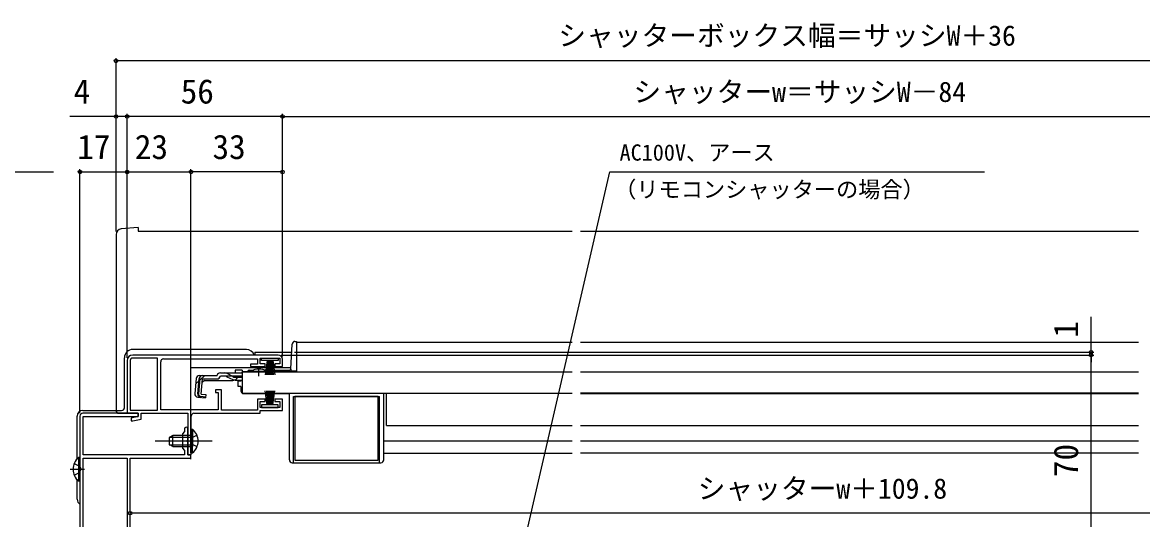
# Model space of a CAD drawing. Units: millimetres, scale not verified. Extents: x -525 to 525, y -783 to 778.
# Drawn here: x -276.8 to 127.1, y -484 to -304.8 of the extents above; entities that cross this region are included whole.
import ezdxf
from ezdxf.enums import TextEntityAlignment as Align

# ---------------------------------------------------------------- set-up
doc = ezdxf.new("R2010")
doc.units = ezdxf.units.MM
doc.header["$LTSCALE"] = 4
for name, color, linetype in [('0-2_YKK_11', 7, 'Continuous'), ('0-4_YKK_12', 2, 'Continuous'), ('0-5_YKK_13', 4, 'Continuous'), ('0-7_YKK_D', 6, 'Continuous')]:
    doc.layers.add(name, color=color, linetype=linetype)
doc.styles.add('ＭＳ ゴシック', font='')
doc.styles.get('ＭＳ ゴシック').set_extended_font_data('MS Gothic')

msp = doc.modelspace()

# ---------------------------------------------------------------- linework, layer by layer
at = {"layer": '0-2_YKK_11'}
msp.add_line((-184.5, -424.697), (-237, -424.697), dxfattribs=at)
for points in [[(-239, -426.697), (-239, -445.697), (-235, -445.697), (-235, -446.897), (-237.5, -447.397), (-237.5, -448.397), (-236.891, -448.397), (-234, -447.819), (-234, -445.697), (-217.1, -445.697), (-217.1, -460.697), (-215.9, -460.697), (-215.9, -456.155), (-216.02, -455.972), (-216.02, -455.422), (-215.9, -455.239), (-215.9, -446.697)], [(-237.9, -426.697), (-237.9, -444.597), (-228, -444.597)], [(-228, -444.597), (-228, -425.797), (-237, -425.797)], [(-214.9, -445.697), (-191, -445.697), (-191, -444.697), (-183, -444.697), (-183, -440.597), (-185.75, -440.597), (-185.75, -441.497), (-184, -441.497), (-184, -443.597), (-191, -443.597), (-191, -441.497), (-189.25, -441.497), (-189.25, -440.597), (-192, -440.597), (-192, -444.597), (-205, -444.597), (-205, -437.197), (-207.2, -437.197), (-207.2, -438.197), (-206.2, -438.197), (-206.2, -444.497), (-226.9, -444.497), (-226.9, -427.097)], [(-225.9, -426.097), (-192, -426.097), (-192, -427.997), (-194.5, -427.997), (-194.5, -428.797), (-189.25, -428.797), (-189.25, -427.897), (-191, -427.897), (-191, -425.797), (-184, -425.797), (-184, -427.897), (-185.75, -427.897), (-185.75, -428.797), (-183, -428.797), (-183, -426.197)], [(-256, -446.697), (-256, -551.697), (-276, -551.697), (-276, -553.697), (-275.3, -553.697), (-275.3, -552.897), (-263.7, -552.897), (-263.7, -553.697), (-263.3, -553.697), (-263, -553.397), (-262.7, -553.097), (-256.3, -553.097), (-256, -553.397), (-255.7, -553.697), (-254.8, -553.697), (-254.8, -549.697), (-235.9, -549.697)], [(-218.3, -451.297), (-218.3, -452.297), (-219.1, -453.097), (-219.1, -458.297), (-218.3, -459.097), (-218.3, -460.697), (-254.8, -460.697), (-254.8, -446.897), (-235, -446.897), (-235, -445.697), (-255, -445.697)], [(-235.9, -541.697), (-237.9, -541.697), (-237.9, -461.897), (-216, -461.897), (-216, -460.697), (-217.1, -460.697), (-217.1, -456.155), (-217.22, -455.972), (-217.22, -455.422), (-217.1, -455.239), (-217.1, -451.297)]]:
    msp.add_lwpolyline(points, dxfattribs=at)
msp.add_lwpolyline([(-239, -461.897), (-239, -548.497), (-254.8, -548.497), (-254.8, -461.897)], close=True, dxfattribs=at)
for centre, radius, start, end in [((-237, -426.697), 2, 90.00001, 179.99999), ((-237, -426.697), 0.9, 90.00001, 179.99999), ((-225.9, -427.097), 1, 90.00001, 179.99999), ((-184.5, -426.197), 1.5, 0.00001, 89.99999), ((-255, -446.697), 1, 90.00001, 179.99999), ((-214.9, -446.697), 1, 90.00001, 179.99999), ((-217.7, -451.297), 0.6, 359.99999, 180.00001)]:
    msp.add_arc(centre, radius, start, end, dxfattribs=at)
at = {"layer": '0-4_YKK_12'}
for p, q in [((-193, -423.695), (-193, -424.697)), ((-193, -423.695), (-179.68, -423.695)), ((-177.999, -420.1), (-78.6, -420.1)), ((-177.999, -420.1), (-177.999, -430.404)), ((-75.6, -420.097), (125.601, -420.097)), ((-197.501, -430.6), (-194.251, -430.6)), ((-195.999, -438.4), (-195.999, -438.6)), ((-78.6, -438.6), (-195.999, -438.6)), ((-145.499, -450.097), (-145.499, -438.6)), ((-75.6, -438.597), (125.601, -438.597)), ((-216, -455.982), (-216, -446.197)), ((-145.499, -450.097), (-78.6, -450.097)), ((-75.6, -450.095), (125.601, -450.095)), ((-146.499, -455.6), (-78.6, -455.6)), ((-75.6, -455.597), (125.601, -455.597)), ((-146.499, -460.1), (-78.6, -460.1)), ((125.601, -460.097), (-75.6, -460.097)), ((-216, -462.197), (-216, -460.62))]:
    msp.add_line(p, q, dxfattribs=at)
msp.add_lwpolyline([(-216, -444.497), (-216, -429.195), (-179.968, -429.195)], dxfattribs=at)
at = {"layer": '0-5_YKK_13'}
for p, q in [((-235.001, -378.697), (-241.176, -379.237)), ((-243.001, -381.229), (-243.001, -444.697)), ((-75.6, -379.997), (125.601, -379.997)), ((-178.513, -419.8), (-178.001, -419.8)), ((-178.001, -419.8), (-178.001, -430.6)), ((-196.001, -422.697), (-237, -422.697)), ((-179.977, -429.626), (-179.511, -420.748)), ((-240, -443.697), (-240, -425.697)), ((-188.5, -426.7), (-189.2, -431.8)), ((-188.8, -431.8), (-188.3, -426.7)), ((-188.1, -426.7), (-188.45, -431.8)), ((-188.15, -431.8), (-187.9, -426.7)), ((-187.7, -426.7), (-187.9, -431.8)), ((-187.5, -426.7), (-187.5, -431.8)), ((-187.3, -426.7), (-187.1, -431.8)), ((-186.85, -431.8), (-187.1, -426.7)), ((-186.9, -426.7), (-186.55, -431.8)), ((-186.2, -431.8), (-186.7, -426.7)), ((-186.5, -426.7), (-185.8, -431.8)), ((-211.026, -432.12), (-214.288, -435.109)), ((-212.927, -432.12), (-206.569, -432.12)), ((-206.569, -432.12), (-206.54, -432.01)), ((-205.381, -431.12), (-203.934, -431.12)), ((-203.934, -431.12), (-197.501, -431.12)), ((-200.95, -432.472), (-202.975, -431.365)), ((-197.501, -430.12), (-197.501, -431.12)), ((-197.501, -430.8), (-78.6, -430.8)), ((-197.501, -431.12), (-197.501, -430.89)), ((-195.509, -430.6), (-194.251, -430.6)), ((-195.009, -430.1), (-193.375, -430.1)), ((-194.251, -430.8), (-194.251, -430.467)), ((-194.251, -430.467), (-188.751, -430.467)), ((-194.251, -430.8), (-188.751, -430.8)), ((-191.501, -432.32), (-191.501, -428.697)), ((-189.628, -430.1), (-180.476, -430.1)), ((-188.751, -430.8), (-188.751, -430.467)), ((-188.751, -430.6), (-180.001, -430.6)), ((-180.001, -429.771), (-180.001, -430.525)), ((-178.001, -430.525), (-180.001, -430.525)), ((-178.001, -430.6), (-180.001, -430.6)), ((-75.6, -430.798), (125.601, -430.798)), ((-214.122, -433.216), (-214.592, -438.588)), ((-213.556, -438.678), (-213.078, -433.216)), ((-212.8, -433.205), (-213.279, -438.68)), ((-212.8, -433.205), (-213.089, -433.176)), ((-212.361, -438.783), (-211.883, -433.32)), ((-211.105, -433.82), (-211.998, -434.638)), ((-211.883, -433.32), (-206.569, -433.32)), ((-211.105, -433.82), (-200.901, -433.82)), ((-203.872, -432.32), (-205.386, -432.32)), ((-197.501, -432.32), (-203.872, -432.32)), ((-203.018, -432.512), (-200.907, -433.508)), ((-200.053, -433.7), (-197.501, -433.7)), ((-199.991, -432.717), (-197.501, -432.717)), ((-197.999, -434.1), (-198.999, -434.1)), ((-198.999, -436.1), (-198.999, -434.1)), ((-197.999, -436.1), (-198.999, -436.1)), ((-197.999, -433.7), (-197.999, -434.1)), ((-197.999, -436.1), (-197.999, -437.6)), ((-213.501, -439.888), (-210.772, -440.127)), ((-210.747, -439.838), (-212.464, -439.664)), ((-212.361, -438.783), (-210.667, -438.931)), ((-210.667, -438.931), (-210.772, -440.127)), ((-196.999, -438.6), (-180.499, -438.6)), ((-195.999, -438.4), (-195.999, -438.6)), ((-188.5, -442.697), (-189.2, -437.597)), ((-188.8, -437.597), (-188.3, -442.697)), ((-188.1, -442.697), (-188.45, -437.597)), ((-188.15, -437.597), (-187.9, -442.697)), ((-187.7, -442.697), (-187.9, -437.597)), ((-187.5, -442.697), (-187.5, -437.597)), ((-187.3, -442.697), (-187.1, -437.597)), ((-186.85, -437.597), (-187.1, -442.697)), ((-186.9, -442.697), (-186.55, -437.597)), ((-186.2, -437.597), (-186.7, -442.697)), ((-186.5, -442.697), (-185.8, -437.597)), ((-180.499, -462.5), (-180.499, -438.6)), ((-178.999, -463.5), (-178.999, -439.6)), ((-178.999, -439.6), (-147.999, -439.6)), ((-147.999, -463.5), (-147.999, -439.6)), ((-146.499, -462.5), (-146.499, -438.6)), ((125.601, -438.398), (-75.6, -438.398)), ((-257, -462.109), (-257, -446.697)), ((-255, -444.697), (-241, -444.697)), ((-242.001, -445.697), (-239.001, -445.697)), ((-239.001, -445.697), (-239.001, -445.397)), ((-215.9, -451.449), (-215.9, -457.699)), ((-215.9, -451.449), (-215.391, -451.449)), ((-215.391, -451.449), (-215.391, -457.699)), ((-208.4, -455.699), (-228.9, -455.699)), ((-222.5, -453.699), (-223.9, -454.399)), ((-223.9, -454.399), (-223.9, -456.999)), ((-223.809, -454.353), (-215.9, -454.353)), ((-222.5, -457.699), (-222.5, -453.699)), ((-215.391, -459.949), (-215.391, -453.699)), ((-222.5, -457.699), (-223.9, -456.999)), ((-223.809, -457.044), (-215.9, -457.044)), ((-222.5, -457.699), (-215.9, -457.699)), ((-215.9, -459.949), (-215.391, -459.949)), ((-256.509, -461.647), (-256.509, -470.147)), ((-256, -461.647), (-256.509, -461.647)), ((-256, -461.647), (-256, -470.147)), ((-256, -463.897), (-256, -467.897)), ((-179.499, -463.5), (-147.499, -463.5)), ((-259.491, -465.897), (-254.405, -465.897)), ((-257, -476.697), (-257, -469.684)), ((-256, -470.147), (-256.509, -470.147))]:
    msp.add_line(p, q, dxfattribs=at)
for points in [[(-235.001, -378.697), (-235.001, -379.997), (-78.6, -379.997)], [(-197.501, -430.12), (-200.001, -430.12), (-200.001, -431.12)], [(-197.501, -430.8), (-197.501, -438.4), (-78.6, -438.4)], [(-215.9, -459.949), (-215.9, -453.699), (-222.5, -453.699)], [(-213.804, -453.624), (-215.711, -454.554), (-216.32, -455.699)], [(-213.804, -457.774), (-215.711, -456.844), (-216.32, -455.699)], [(-258.096, -463.822), (-256.189, -464.752), (-255.58, -465.897)], [(-258.096, -467.972), (-256.189, -467.042), (-255.58, -465.897)]]:
    msp.add_lwpolyline(points, dxfattribs=at)
for points in [[(-184.5, -425.8), (-184.5, -426.7), (-190.5, -426.7), (-190.5, -425.8)], [(-148.499, -462.6), (-148.499, -439.6), (-178.499, -439.6), (-178.499, -462.6)], [(-184.5, -443.597), (-184.5, -442.697), (-190.5, -442.697), (-190.5, -443.597)]]:
    msp.add_lwpolyline(points, close=True, dxfattribs=at)
for centre, radius, start, end in [((-241.001, -381.229), 2, 95, 180), ((-178.513, -420.8), 1, 90, 177), ((-237, -425.697), 3, 90, 180), ((-196, -425.697), 3, 19.47154, 90), ((-212.927, -433.32), 1.2, 90, 175), ((-211.883, -433.32), 1.2, 90, 175), ((-205.381, -432.32), 1.2, 90, 165), ((-203.934, -433.12), 2, 61.34821, 90), ((-195.009, -430.6), 0.5, 90, 178), ((-191.501, -435.8), 6, 62.72039, 117.27961), ((-180.476, -429.6), 0.5, 270, 357), ((-206.569, -432.12), 1.2, 270, 350.40593), ((-203.872, -434.32), 2, 64.72727, 90), ((-199.991, -430.717), 2, 241.34821, 270), ((-200.053, -431.7), 2, 244.72727, 270), ((-200.901, -431.92), 1.9, 270, 291.09634), ((-200.901, -431.92), 1.9, 291.09634, 347.8468), ((-213.397, -438.692), 1.2, 175, 265), ((-212.361, -438.783), 1.2, 175, 265), ((-212.373, -438.759), 0.91, 175, 264.23615), ((-196.999, -437.6), 1, 180, 270), ((-241, -443.697), 1, 270, 0), ((-255, -446.697), 2, 90, 180), ((-242.001, -444.697), 1, 180, 270), ((-218.931, -455.699), 5.531, 309.79413, 50.20587), ((-252.969, -465.897), 5.531, 129.79413, 230.20587), ((-179.499, -462.5), 1, 180, 270), ((-147.499, -462.5), 1, 270, 0), ((-255, -476.697), 2, 180, 239.99939)]:
    msp.add_arc(centre, radius, start, end, dxfattribs=at)
at = {"layer": '0-7_YKK_D'}
for p, q in [((-243.001, -380.229), (-243.001, -317.697)), ((293.001, -318.697), (-243.001, -318.697)), ((-243.001, -380.229), (-243.001, -337.697)), ((-239, -425.697), (-239, -337.697)), ((-239, -425.697), (-239, -337.697)), ((-239, -425.697), (-239, -337.697)), ((-183, -338.697), (-239, -338.697)), ((-183, -338.697), (-239, -338.697)), ((-183, -425.197), (-183, -337.697)), ((-183, -425.197), (-183, -337.697)), ((-183, -425.197), (-183, -337.697)), ((-183, -338.697), (233, -338.697)), ((-256, -445.697), (-256, -357.697)), ((-256, -358.697), (-239, -358.697)), ((-239, -425.697), (-239, -357.697)), ((-239, -358.697), (-216, -358.697)), ((-216, -459.997), (-216, -357.697)), ((-183, -358.697), (-216, -358.697)), ((-183, -425.197), (-183, -357.697)), ((108.5, -423.695), (108.5, -410.982)), ((-178.68, -423.695), (109.5, -423.695)), ((108.5, -424.697), (108.5, -423.695)), ((-183.5, -424.697), (109.5, -424.697)), ((-183.5, -424.697), (109.5, -424.697)), ((108.5, -424.697), (108.5, -427.247)), ((108.5, -494.697), (108.5, -424.697)), ((287.9, -481.696), (-237.9, -481.696))]:
    msp.add_line(p, q, dxfattribs=at)
for points in [[(-239, -338.697), (-243.001, -338.697), (-259.67, -338.697)], [(-359.5, -432.564), (-359.057, -430.053), (-346.475, -358.697), (-265.527, -358.697)], [(-110.495, -556.051), (-109.921, -553.566), (-64.932, -358.697), (70.127, -358.697)]]:
    msp.add_lwpolyline(points, dxfattribs=at)
for centre in [(-243.001, -318.697), (-243.001, -338.697), (-239, -338.697), (-239, -338.697), (-239, -338.697), (-183, -338.697), (-183, -338.697), (-183, -338.697), (-256, -358.697), (-239, -358.697), (-239, -358.697), (-216, -358.697), (-216, -358.697), (-183, -358.697), (108.5, -423.695), (108.5, -424.697), (108.5, -424.697), (-237.9, -481.696)]:
    msp.add_circle(centre, 0.637, dxfattribs=at)

# ---------------------------------------------------------------- texts
at = {"layer": '0-7_YKK_D', "style": 'ＭＳ ゴシック'}
for s, height, p in [('シャッターボックス幅＝サッシW＋36', 7.331, (-83.551, -315.39)), ('4', 8.798, (-258.283, -336.697)), ('56', 8.798, (-219.693, -336.697)), ('56', 8.798, (-219.693, -336.697)), ('シャッターw＝サッシW－84', 7.331, (-56.477, -335.674)), ('17', 8.798, (-257.009, -356.697)), ('23', 8.798, (-236.227, -356.697)), ('33', 8.798, (-208.227, -356.697)), ('AC100V、アース', 5.865, (-61.463, -356.389)), ('（リモコンシャッターの場合）', 5.865, (-63.418, -369.689)), ('シャッターw＋109.8', 7.331, (-33.295, -478.673))]:
    msp.add_text(s, height=height, dxfattribs=at).set_placement(p, align=Align.BOTTOM_LEFT)
for s, p in [('1', (106.5, -418.436)), ('70', (106.5, -468.697))]:
    msp.add_text(s, height=8.798, rotation=90, dxfattribs=at).set_placement(p, align=Align.BOTTOM_LEFT)

doc.saveas('drawing.dxf')
